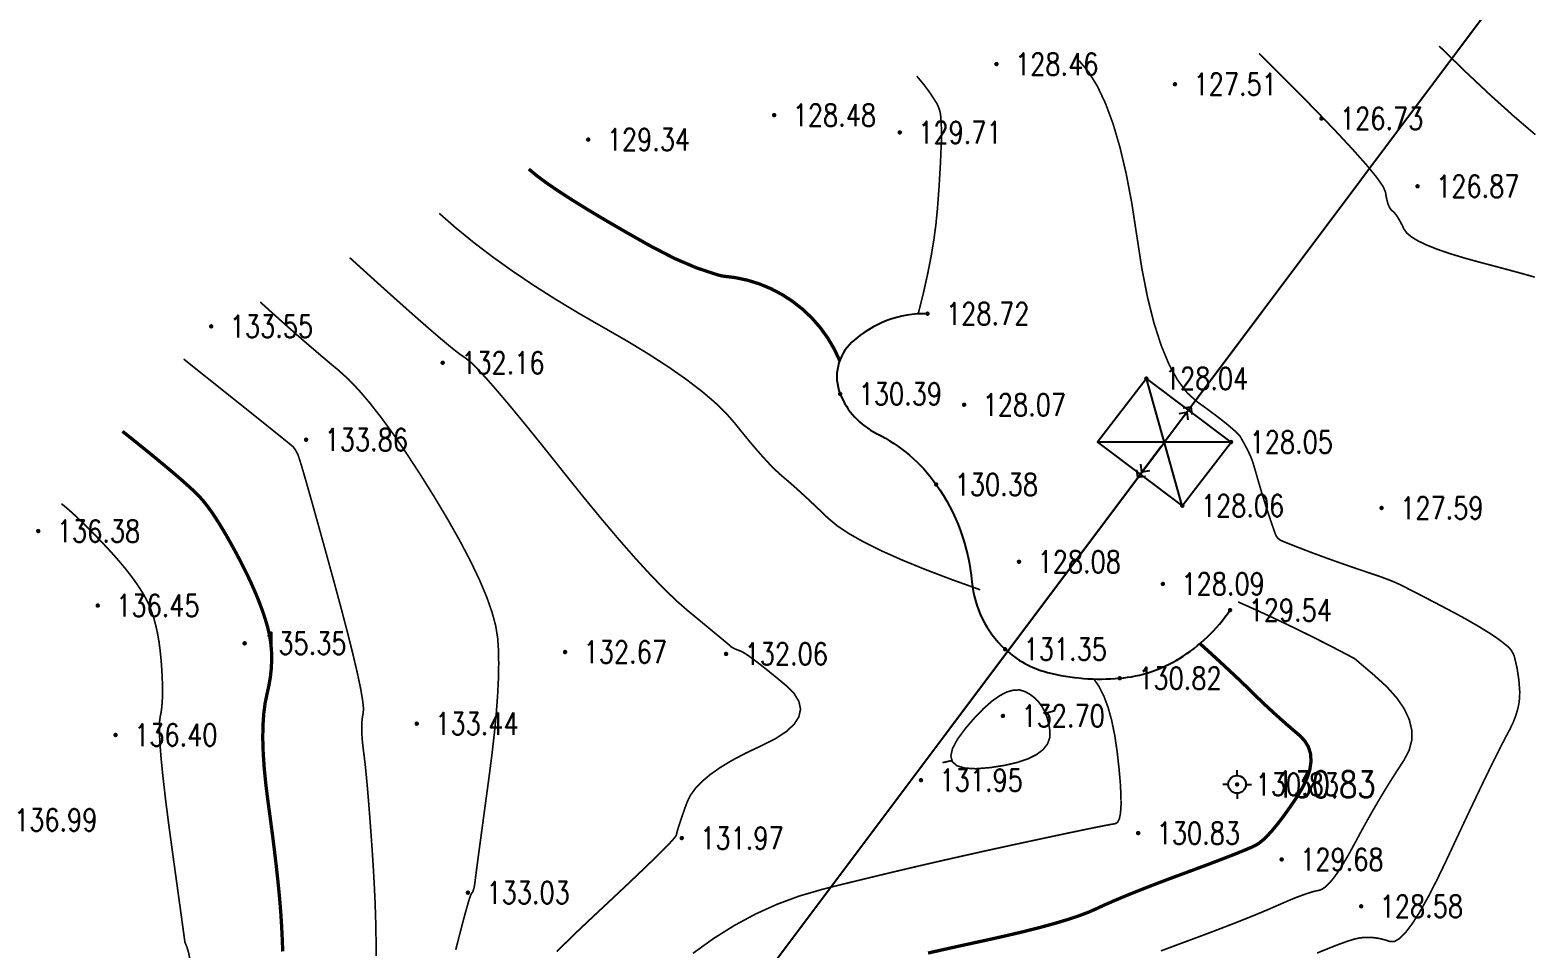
# Model space of a CAD drawing. Extents: x 532522 to 2902776, y -101917278 to 111238625.
# Drawn here: x 949887 to 1017740, y 2834137 to 2875671 of the extents above; entities that cross this region are included whole.
import ezdxf
from ezdxf.enums import TextEntityAlignment as Align

# ---------------------------------------------------------------- set-up
doc = ezdxf.new("R2010")
doc.units = 0
doc.header["$LTSCALE"] = 1000
doc.header["$MEASUREMENT"] = 0
doc.header["$PDMODE"] = 33
doc.header["$PDSIZE"] = 0.125
doc.layers.get('0').update_dxf_attribs({"linetype": 'CONTINUOUS'})
doc.layers.add('Õ÷μØºìÏß', color=20, linetype='CONTINUOUS')
doc.layers.add('新地形图', color=7, linetype='CONTINUOUS')
doc.styles.add('HZ', font='rs', dxfattribs={"width": 0.8, "bigfont": 'hztxt'})
doc.linetypes.add('10421', pattern='A,2,[150,AAA.SHX,S=1,R=0,X=0,Y=1],1e-11', length=2)

# ---------------------------------------------------------------- blocks, each defined once
blk = doc.blocks.new('gc013a')
at = {"linetype": 'Continuous'}
blk.add_line((0.5, 0), (4, 0), dxfattribs=at)
at = {"linetype": 'Continuous', "flags": 128}
for points in [[(2.88, 0.5), (3.38, 0), (2.88, -0.5)], [(3.5, 0.5), (4, 0), (3.5, -0.5)]]:
    blk.add_lwpolyline(points, dxfattribs=at)
blk = doc.blocks.new('GC200')
at = {"linetype": 'Continuous', "const_width": 0.2, "flags": 128}
blk.add_lwpolyline([(-0.1, 0, 1), (0.1, 0, 1)], format="xyb", close=True, dxfattribs=at)
blk = doc.blocks.new('GC116')
for p, q in [((-0.8, 0), (-1.3, 0)), ((0, 0.8), (0, 1.3)), ((0.8, 0), (1.3, 0)), ((0, -0.8), (0, -1.3))]:
    blk.add_line(p, q)
blk.add_circle((0, 0), 0.8)
blk.add_point((0, 0))
blk = doc.blocks.new('A$C22E77CCE')
at = {"layer": '新地形图', "color": 53, "linetype": 'Continuous'}
for p, q in [((273687, 424064), (130415, 232836)), ((130029, 228361), (128401, 234111)), ((132233, 231241), (126197, 231231)), ((15938, 80168), (128016, 229635)), ((123879, 218992, 132000), (124266, 219091, 132000)), ((119567, 216813, 132000), (119178, 216720, 132000))]:
    blk.add_line(p, q, dxfattribs=at)
at = {"layer": '新地形图', "color": 53, "linetype": 'Continuous', "flags": 128}
for points in [[(274886, 425665), (129215, 231236)], [(14738, 78568), (129215, 231236)]]:
    blk.add_lwpolyline(points, dxfattribs=at)
for points, const_width in [([(141649, 249153), (142850, 247982), (143976, 246924), (145026, 245978), (145999, 245146)], 75), ([(120886, 224556), (119571, 225027), (118387, 225479), (117332, 225911), (116408, 226324), (115614, 226719), (114950, 227094), (114416, 227450), (114012, 227787), (113683, 228103), (113373, 228397), (113084, 228669), (112815, 228918), (112565, 229145), (112335, 229349), (112125, 229531), (111935, 229691), (111744, 229859), (111530, 230064), (111295, 230307), (111037, 230589), (110757, 230908), (110454, 231265), (110130, 231660), (109783, 232093), (109376, 232557), (108873, 233043), (108273, 233552), (107575, 234084), (106781, 234639), (105889, 235217), (104901, 235817), (103815, 236440), (102707, 237076), (101652, 237714), (100649, 238354), (99698, 238996), (98799, 239640), (97953, 240286), (97159, 240934), (96418, 241585)], 75), ([(101733, 208187), (102506, 208949), (103386, 209781), (104261, 210598), (105021, 211313), (105664, 211926), (106192, 212437), (106603, 212846), (106899, 213153), (107079, 213358), (107143, 213461), (107155, 213530), (107181, 213631), (107221, 213766), (107274, 213933), (107340, 214134), (107420, 214367), (107514, 214634), (107621, 214933), (107773, 215249), (108000, 215567), (108304, 215884), (108683, 216203), (109138, 216522), (109669, 216842), (110275, 217163), (110957, 217484), (111606, 217809), (112110, 218138), (112470, 218473), (112685, 218812), (112757, 219157), (112684, 219506), (112468, 219861), (112107, 220221), (111696, 220562), (111328, 220862), (111004, 221120), (110724, 221336), (110487, 221511), (110294, 221645), (110144, 221737), (110038, 221787), (109958, 221815), (109886, 221842), (109823, 221868), (109768, 221892), (109721, 221914), (109682, 221935), (109652, 221954), (109630, 221972), (109584, 222013), (109481, 222100), (109320, 222234), (109103, 222415), (108828, 222642), (108497, 222917), (108108, 223238), (107662, 223606), (107158, 224047), (106596, 224588), (105975, 225229), (105296, 225970), (104558, 226811), (103761, 227752), (102906, 228793), (101993, 229933), (101099, 231055), (100303, 232039), (99605, 232886), (99005, 233594), (98504, 234165), (98100, 234599), (97794, 234894), (97586, 235052), (97365, 235200), (97021, 235468), (96554, 235855), (95964, 236361), (95250, 236987), (94413, 237732), (93452, 238596), (92368, 239579)], 75), ([(97162, 208266), (97328, 208922), (97474, 209481), (97597, 209943), (97700, 210308), (97780, 210576), (97840, 210747), (97878, 210820), (97904, 210851), (97928, 210891), (97950, 210941), (97971, 211001), (97989, 211071), (98006, 211151), (98020, 211241), (98033, 211341), (98053, 211507), (98090, 211794), (98144, 212202), (98214, 212731), (98302, 213381), (98406, 214153), (98527, 215046), (98665, 216060), (98799, 217099), (98909, 218067), (98995, 218964), (99056, 219789), (99093, 220543), (99105, 221226), (99094, 221838), (99058, 222378), (98971, 222919), (98806, 223533), (98565, 224221), (98245, 224981), (97849, 225815), (97374, 226721), (96823, 227700), (96194, 228753), (95542, 229795), (94923, 230744), (94336, 231598), (93781, 232359), (93258, 233026), (92767, 233600), (92309, 234079), (91883, 234465), (91468, 234810), (91045, 235168), (90613, 235538), (90172, 235920), (89722, 236315), (89263, 236722), (88796, 237141), (88319, 237573)], 75), ([(93556, 207987), (93558, 208551), (93551, 209155), (93535, 209799), (93510, 210483), (93476, 211206), (93433, 211969), (93382, 212772), (93326, 213561), (93273, 214284), (93221, 214941), (93172, 215532), (93124, 216056), (93079, 216514), (93035, 216906), (92993, 217232), (92958, 217515), (92931, 217779), (92915, 218026), (92908, 218253), (92911, 218463), (92923, 218654), (92945, 218826), (92977, 218980), (92988, 219201), (92947, 219575), (92856, 220101), (92713, 220779), (92518, 221610), (92272, 222594), (91975, 223730), (91627, 225019), (91274, 226302), (90964, 227422), (90697, 228378), (90473, 229171), (90292, 229801), (90154, 230267), (90059, 230570), (90006, 230710), (89976, 230765), (89947, 230816), (89919, 230863), (89893, 230905), (89868, 230942), (89844, 230975), (89822, 231004), (89800, 231028), (89705, 231109), (89460, 231309), (89066, 231627), (88522, 232064), (87829, 232619), (86986, 233292), (85993, 234084), (84852, 234995)], 75), ([(89334, 208191), (89321, 208589), (89302, 209003), (89279, 209431), (89251, 209875), (89215, 210350), (89168, 210870), (89111, 211437), (89044, 212049), (88966, 212707), (88879, 213410), (88780, 214160), (88672, 214955), (88571, 215747), (88498, 216488), (88452, 217177), (88432, 217815), (88440, 218400), (88475, 218934), (88537, 219417), (88626, 219848), (88716, 220250), (88781, 220645), (88821, 221033), (88836, 221415), (88827, 221791), (88792, 222160), (88733, 222522), (88649, 222878), (88542, 223237), (88417, 223612), (88272, 224001), (88107, 224405), (87923, 224823), (87720, 225256), (87497, 225704), (87255, 226167), (87008, 226618), (86773, 227034), (86547, 227413), (86332, 227755), (86128, 228061), (85934, 228331), (85751, 228564), (85579, 228761), (85378, 228963), (85110, 229213), (84774, 229512), (84372, 229858), (83902, 230253), (83365, 230695), (82760, 231185), (82089, 231723)], 150)]:
    blk.add_lwpolyline(points, dxfattribs=dict(at, const_width=const_width))
at = {"layer": '新地形图', "color": 53, "linetype": 'Continuous'}
for points, const_width, elevation in [([(132641, 231501), (132571, 231581), (132391, 231754), (132159, 231957), (131873, 232189), (131535, 232450), (131143, 232741), (130698, 233061), (130242, 233472), (129820, 234033), (129430, 234745), (129072, 235609), (128747, 236623), (128455, 237788), (128196, 239104), (127969, 240571), (127744, 242045), (127490, 243380), (127207, 244577), (126896, 245636), (126555, 246557), (126185, 247340), (125787, 247985), (125360, 248491)], 75, 128000), ([(145976, 238700), (145504, 238833), (144941, 238987), (144286, 239162), (143540, 239359), (142794, 239564), (142136, 239764), (141568, 239959), (141088, 240150), (140697, 240336), (140396, 240518), (140184, 240694), (140060, 240866), (139983, 241027), (139909, 241172), (139838, 241300), (139770, 241412), (139705, 241508), (139643, 241587), (139585, 241650), (139529, 241697), (139477, 241743), (139429, 241808), (139384, 241889), (139343, 241988), (139306, 242104), (139273, 242237), (139243, 242387), (139217, 242555), (139107, 242807), (138824, 243211), (138369, 243766), (137741, 244474), (136941, 245333), (135968, 246345), (134822, 247507), (133504, 248822)], 75, 127000), ([(100467, 243591), (100803, 243309), (101239, 242983), (101777, 242613), (102416, 242199), (103155, 241742), (103995, 241240), (104936, 240695), (105978, 240105), (107047, 239552), (108069, 239114), (109045, 238792), (109245, 238747)], 150, 130000), ([(84910, 208614), (84809, 209357), (84678, 210306), (84525, 211413), (84350, 212678), (84177, 213950), (84034, 215077), (83921, 216060), (83836, 216898), (83781, 217591), (83755, 218140), (83758, 218544), (83791, 218803), (83833, 219007), (83865, 219243), (83886, 219512), (83897, 219814), (83897, 220148), (83887, 220515), (83867, 220914), (83836, 221347), (83793, 221783), (83739, 222195), (83672, 222581), (83592, 222944), (83501, 223281), (83397, 223595), (83281, 223883), (83152, 224147), (83006, 224403), (82838, 224670), (82647, 224948), (82434, 225236), (82198, 225535), (81940, 225844), (81660, 226163), (81357, 226493), (81050, 226817), (80759, 227118), (80482, 227397), (80221, 227653), (79975, 227886), (79743, 228097), (79527, 228286), (79326, 228451)], 75, 136000), ([(118527, 208120), (119376, 208311), (120251, 208505), (121155, 208702), (122035, 208898), (122841, 209088), (123574, 209274), (124232, 209454), (124818, 209628), (125329, 209797), (125767, 209961), (126131, 210120), (126478, 210282), (126868, 210454), (127299, 210637), (127772, 210831), (128286, 211036), (128842, 211251), (129440, 211478), (130079, 211715), (130707, 211947), (131273, 212159), (131775, 212350), (132214, 212520), (132590, 212670), (132903, 212798), (133153, 212906), (133340, 212993), (133505, 213095), (133689, 213244), (133893, 213443), (134116, 213690), (134359, 213986), (134621, 214331), (134902, 214725), (135203, 215167), (135476, 215619), (135676, 216043), (135800, 216438), (135851, 216805), (135827, 217143), (135729, 217453), (135556, 217734), (135309, 217986), (135029, 218224), (134754, 218461), (134486, 218698), (134224, 218933), (133968, 219168), (133718, 219402), (133475, 219635), (133238, 219868), (132989, 220112), (132709, 220382), (132398, 220676), (132057, 220995), (131685, 221339), (131282, 221709), (130848, 222103), (130828, 222121)], 150, 130000), ([(129062, 208218), (129837, 208507), (130588, 208785), (131284, 209046), (131925, 209291), (132511, 209518), (133042, 209729), (133519, 209924), (133940, 210101), (134307, 210262), (134633, 210406), (134934, 210534), (135210, 210645), (135460, 210740), (135685, 210818), (135884, 210881), (136058, 210927), (136207, 210956), (136351, 211008), (136512, 211120), (136689, 211293), (136883, 211527), (137093, 211822), (137320, 212178), (137563, 212595), (137823, 213072), (138092, 213575), (138365, 214069), (138639, 214555), (138917, 215031), (139197, 215498), (139480, 215956), (139766, 216405), (140055, 216845), (140287, 217286), (140405, 217738), (140408, 218202), (140296, 218678), (140070, 219165), (139729, 219663), (139273, 220172), (138703, 220693), (138081, 221220), (137832, 221435)], 75, 129000), ([(107893, 208107), (108819, 208775), (109764, 209368), (110728, 209888), (111711, 210332), (112713, 210703), (113734, 211000), (114768, 211258), (115809, 211512), (116856, 211764), (117910, 212013), (118970, 212258), (120038, 212500), (121111, 212740), (122192, 212976), (123215, 213197), (124118, 213390), (124900, 213556), (125562, 213694), (126102, 213805), (126522, 213889), (126821, 213945), (127000, 213973), (127104, 214037), (127182, 214198), (127233, 214456), (127256, 214812), (127253, 215266), (127223, 215817), (127166, 216465), (127083, 217211), (126972, 217966), (126834, 218640), (126670, 219234), (126479, 219747), (126261, 220180), (126024, 220521)], 75, 131000), ([(136126, 208120), (136672, 208343), (137134, 208523), (137513, 208659), (137809, 208751), (138022, 208799), (138194, 208820), (138366, 208830), (138540, 208827), (138715, 208813), (138890, 208787), (139067, 208750), (139245, 208701), (139423, 208640), (139621, 208641), (139854, 208776), (140124, 209046), (140431, 209451), (140774, 209990), (141153, 210664), (141568, 211472), (142020, 212415), (142472, 213384), (142887, 214267), (143266, 215067), (143607, 215782), (143913, 216412), (144181, 216959), (144413, 217420), (144609, 217798), (144780, 218120), (144842, 218236)], 75, 128000)]:
    blk.add_lwpolyline(points, dxfattribs=dict(at, const_width=const_width, elevation=elevation))
at = {"layer": '新地形图', "color": 53, "linetype": 'Continuous', "flags": 128}
for points, const_width in [([(118016, 247795, -0.047533), (118900, 246596, -0.112719), (119098, 245993, -0.031585), (119130, 244861, -0.011698), (118953, 241811, -0.024894), (118675, 239695, -0.019623), (118084, 237053)], 75), ([(109245, 238747, -0.067967), (110892, 238396, -0.067967), (112384, 237615, -0.070303), (113649, 236418, -0.070303), (114532, 234917)], 150), ([(137832, 221435, 0.005078), (136418, 222172, 0.005078), (134989, 222880, 0.004275), (133775, 223454, 0.004275), (132552, 224007)], 75)]:
    blk.add_lwpolyline(points, format="xyb", dxfattribs=dict(at, const_width=const_width))
at = {"layer": '新地形图', "color": 53, "linetype": '10421', "flags": 128}
blk.add_lwpolyline([(118501, 237047, 0.193413), (115085, 235756, 0.311066), (114550, 233416, 0.185207), (116201, 231626, -0.124919), (118892, 229322, -0.13137), (120513, 224921, 0.184143), (122010, 221868, 0.126273), (123935, 220817, 0.083843), (127197, 220553, 0.11733), (129904, 221449, 0.105482), (132188, 223637)], format="xyb", dxfattribs=at)
at = {"layer": '新地形图', "color": 53, "linetype": 'Continuous', "elevation": 128055, "flags": 128}
blk.add_lwpolyline([(130029, 228361), (132233, 231241), (128401, 234111), (126197, 231231)], close=True, dxfattribs=at)
at = {"layer": '新地形图', "color": 53, "linetype": 'Continuous', "flags": 128}
for points in [[(144842, 218236, 75, 75, 0.05939), (145202, 219158, 75, 75, 0.072326), (145290, 219968, 75, 75, 0.05712), (145059, 221494, 75, 75, 0.1512), (144741, 221996, 75, 75, 0.035631), (143952, 222577, 75, 75, 0.019038), (142367, 223497, 75, 75, 0.004233), (139983, 224736, 75, 75, 0.022456), (139521, 224946, 75, 75, 0.015511), (138633, 225270, 75, 75, -0.006888), (136621, 225965, 75, 75, -0.009446), (134552, 226757, 75, 75, -0.095183), (134366, 226877, 75, 75, -0.116012), (134238, 227074, 75, 75, -0.013452), (133614, 228970, 75, 75, -0.003781), (133415, 229654, 75, 75, 0.004287), (133238, 230258, 75, 75, 0.038653), (133063, 230708, 75, 75, 0.020742), (132641, 231501, 75, 75, 0)], [(84910, 208614, 75, 75, -0.093234), (85155, 207636, 75, 75, -0.099497), (85025, 206698, 75, 75, -0.055698), (84591, 205793, 75, 75, -0.181824), (84339, 205601, 75, 75, -0.113725), (83470, 205544, 75, 75, 0.062248), (81893, 205601, 75, 75, 0.011664), (79878, 205376, 75, 75, 0.026715), (79008, 205210, 75, 75, 0.070254), (78010, 204810, 75, 75, 0.093364), (77393, 204282, 75, 75, 0.08072), (76908, 203424, 75, 75, -0.046508), (76171, 201887, 75, 75, -0.019604), (75783, 201294, 75, 75, -0.01412), (75191, 200510, 75, 75, 0)]]:
    blk.add_lwpolyline(points, format="xyseb", dxfattribs=at)
at = {"layer": '新地形图', "color": 53, "linetype": 'Continuous', "const_width": 75, "flags": 128}
blk.add_lwpolyline([(121336, 216510), (120692, 216459), (120192, 216487), (119837, 216591), (119625, 216774), (119557, 217035), (119634, 217373), (119854, 217789), (120218, 218282), (120643, 218774), (121042, 219185), (121417, 219515), (121767, 219764), (122093, 219931), (122394, 220017), (122670, 220023), (122922, 219947), (123148, 219817), (123350, 219662), (123527, 219480), (123680, 219271), (123807, 219037), (123909, 218776), (123986, 218488), (124039, 218175), (124032, 217863), (123930, 217581), (123734, 217328), (123443, 217105), (123058, 216912), (122578, 216748), (122004, 216614)], close=True, dxfattribs=at)
at = {"layer": '新地形图', "color": 53, "linetype": 'Continuous', "xscale": 500, "yscale": 500}
for name, p, zscale in [('GC200', (121621, 248340, 128459), 1000), ('GC200', (129696, 247428, 127511), 1000), ('GC200', (111566, 246032, 128484), 1000), ('GC200', (136321, 245878, 126731), 1000), ('GC200', (103155, 244923, 129336), 1000), ('GC200', (117245, 245248, 129709), 1000), ('GC200', (140668, 242811, 126871), 1000), ('GC200', (118501, 237047, 128717), 1000), ('GC200', (86100, 236474, 133548), 1000), ('GC200', (96570, 234826, 132163), 1000), ('GC200', (128401, 234111, 128039), 1000), ('GC200', (114550, 233416, 130388), 1000), ('GC200', (120159, 232928, 128070), 500), ('GC200', (90391, 231346, 133860), 1000), ('GC200', (132233, 231241, 128049), 1000), ('GC200', (118892, 229322, 130378), 1000), ('GC200', (130029, 228361, 128055), 1000), ('GC200', (139043, 228256, 127587), 1000), ('GC200', (78278, 227212, 136379), 1000), ('GC200', (122641, 225825, 128080), 500), ('GC200', (129148, 224820, 128090), 500), ('GC200', (80966, 223842, 136453), 1000), ('GC200', (132188, 223637, 129535), 1000), ('GC200', (87612, 222133, 135348), 1000), ('GC200', (122010, 221868, 131351), 1000), ('GC200', (102106, 221739, 132671), 1000), ('GC200', (109389, 221653, 132055), 1000), ('GC200', (127197, 220553, 130821), 1000), ('GC200', (95396, 218498, 133444), 1000), ('GC200', (121914, 218848, 132698), 1000), ('GC200', (81774, 217986, 136396), 1000), ('GC200', (118206, 215944, 131946), 1000), ('GC116', (132506, 215751, 130826), 500), ('GC200', (132506, 215751, 130826), 1000), ('GC200', (107384, 213321, 131971), 1000), ('GC200', (128031, 213548, 130829), 1000), ('GC200', (134522, 212355, 129681), 1000), ('GC200', (97712, 210852, 133030), 1000), ('GC200', (138118, 210235, 128582), 1000)]:
    blk.add_blockref(name, p, dxfattribs=dict(at, zscale=zscale))
at = {"layer": '新地形图', "color": 53, "linetype": 'Continuous', "xscale": 500, "yscale": 500, "zscale": 500}
for rotation in [53.15870945342133, 233.1357772786621]:
    blk.add_blockref('gc013a', (129215, 231236), dxfattribs=dict(at, rotation=rotation))
at = {"layer": '新地形图', "color": 53, "linetype": 'Continuous', "style": 'HZ', "width": 0.8}
for s, height, p in [('128.46', 1000, (124346, 248340)), ('127.51', 1000, (132421, 247428)), ('128.48', 1000, (114291, 246032)), ('126.73', 1000, (139046, 245878)), ('129.71', 1000, (119970, 245248)), ('129.34', 1000, (105880, 244923)), ('126.87', 1000, (143393, 242811)), ('128.72', 1000, (121226, 237047)), ('133.55', 1000, (88825, 236474)), ('132.16', 1000, (99295, 234826)), ('128.04', 1000, (131126, 234111)), ('130.39', 1000, (117275, 233416)), ('128.07', 1000, (122884, 232928)), ('133.86', 1000, (93116, 231346)), ('128.05', 1000, (134958, 231241)), ('130.38', 1000, (121617, 229322)), ('128.06', 1000, (132754, 228361)), ('127.59', 1000, (141768, 228256)), ('136.38', 1000, (81003, 227212)), ('128.08', 1000, (125366, 225825)), ('128.09', 1000, (131873, 224820)), ('136.45', 1000, (83691, 223842)), ('129.54', 1000, (134913, 223637)), ('135.35', 1000, (90337, 222133)), ('132.67', 1000, (104831, 221739)), ('132.06', 1000, (112114, 221653)), ('131.35', 1000, (124735, 221868)), ('130.82', 1000, (129922, 220553)), ('132.70', 1000, (124639, 218848)), ('133.44', 1000, (98121, 218498)), ('136.40', 1000, (84499, 217986)), ('131.95', 1000, (120931, 215944)), ('130.83', 1000, (135231, 215751)), ('130.83', 1200, (136506, 215751)), ('136.99', 1000, (79065, 214141)), ('131.97', 1000, (110109, 213321)), ('130.83', 1000, (130756, 213548)), ('129.68', 1000, (137247, 212355)), ('133.03', 1000, (100437, 210852)), ('128.58', 1000, (140843, 210235))]:
    blk.add_text(s, height=height, dxfattribs=at).set_placement(p, align=Align.MIDDLE)

msp = doc.modelspace()

# ---------------------------------------------------------------- block references
at = {"layer": 'Õ÷μØºìÏß', "color": 1, "linetype": 'Continuous'}
msp.add_blockref('A$C22E77CCE', (871984, 2625789), dxfattribs=at)

doc.saveas('drawing.dxf')
